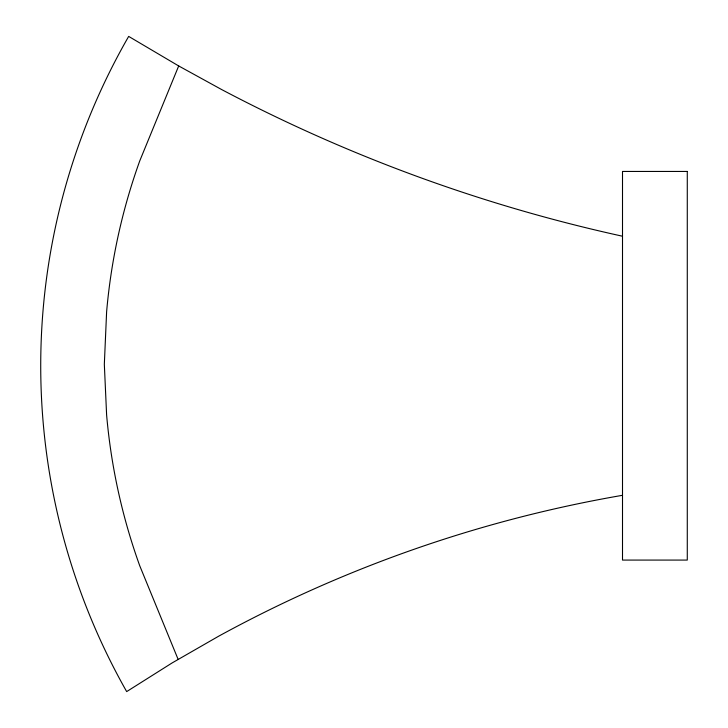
<?xml version="1.0" encoding="UTF-8"?>
<svg xmlns="http://www.w3.org/2000/svg" width="728" height="728" viewBox="0 0 728 728"><rect width="100%" height="100%" fill="white"/><g stroke="black" fill="none" stroke-linecap="round" stroke-linejoin="round"><path stroke-width="1.09" d="M622.504 495.304A1301.437 1301.437 0 0 0 218.664 636.199L172.09 662.953L126.672 691.6A660.651 660.651 0 0 1 128.674 36.4L178.688 65.948L139.749 160.906A597.142 597.142 0 0 0 106.616 311.784L104.332 364.3L106.607 414.869A597.315 597.315 0 0 0 139.749 565.802L178.16 659.468M178.688 65.948L221.594 89.526A1586.913 1586.913 0 0 0 622.504 236.218M687.278 171.444L622.504 171.444L622.504 560.078L687.278 560.078L687.278 171.444"/></g></svg>
